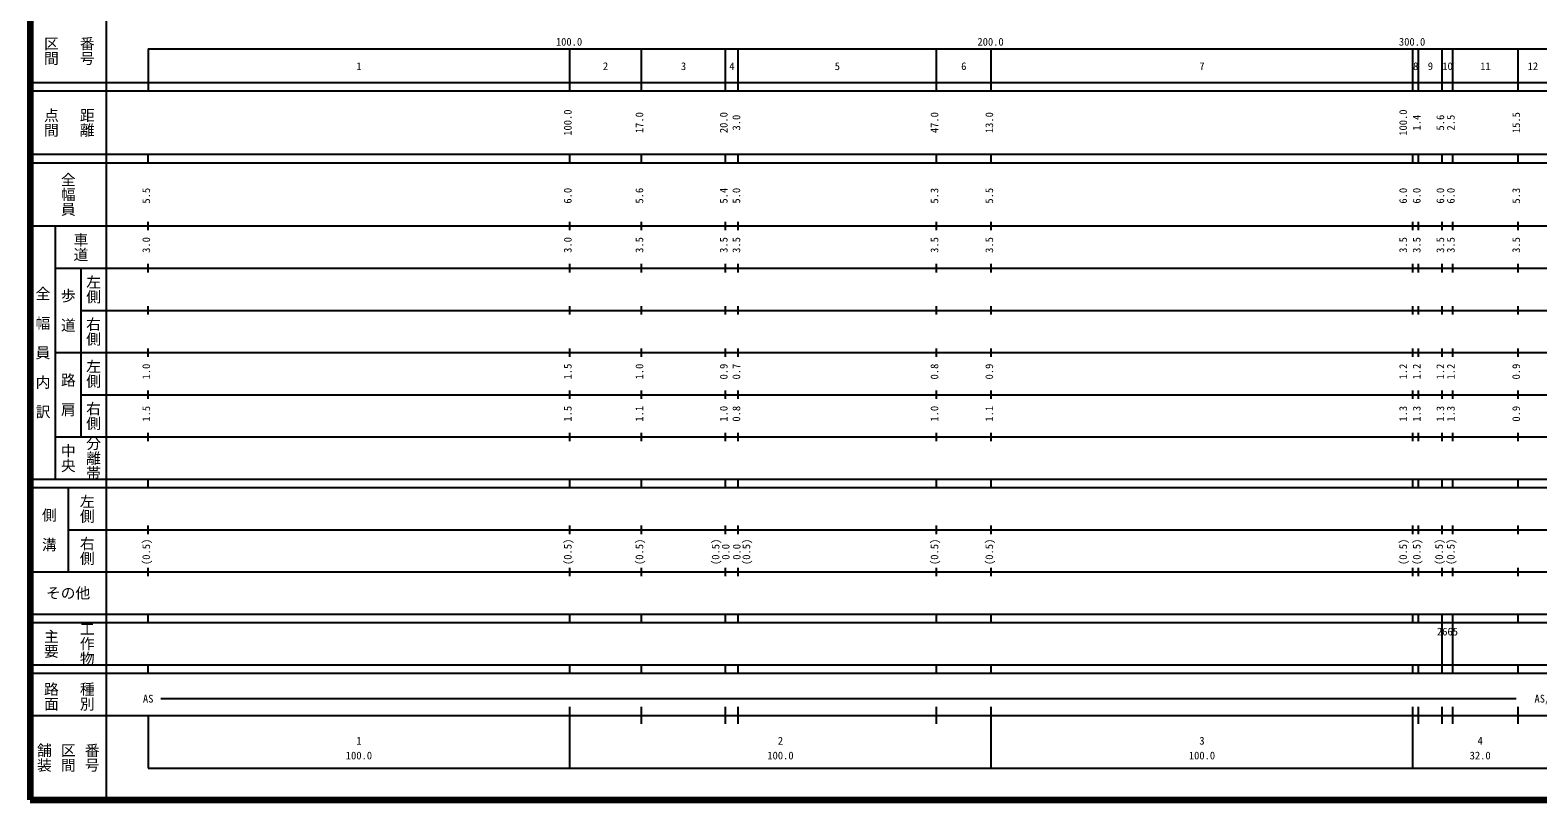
# Model space of a CAD drawing. Units: millimetres on the paper, enlarged 1000 times. Extents: x 40000 to 680000, y 20000 to 380000.
# Drawn here: x 40000 to 397682, y 20000 to 202409 of the extents above; entities that cross this region are included whole.
import ezdxf
from ezdxf.enums import TextEntityAlignment as Align

# ---------------------------------------------------------------- set-up
doc = ezdxf.new("R2010")
doc.units = ezdxf.units.MM
doc.header["$LTSCALE"] = 1000
doc.layers.add('M-TTL', color=2, linetype='Continuous', lineweight=140)
doc.layers.add('M-TTL-BAND', color=7, linetype='Continuous', lineweight=25)
doc.styles.add('@ＭＳ ゴシック', font='')
doc.styles.add('ＭＳ ゴシック', font='')
doc.styles.get('@ＭＳ ゴシック').set_extended_font_data('@MS Gothic')
doc.styles.get('ＭＳ ゴシック').set_extended_font_data('MS Gothic')

msp = doc.modelspace()

# ---------------------------------------------------------------- linework, layer by layer
at = {"layer": 'M-TTL'}
for p, q in [((40000, 380000), (40000, 20000)), ((40000, 20000), (680000, 20000))]:
    msp.add_line(p, q, dxfattribs=at)
at = {"layer": 'M-TTL-BAND'}
for p, q in [((58000, 370000), (58000, 20000)), ((68000, 198000), (579000, 198000)), ((68000, 198000), (68000, 188000)), ((168000, 188000), (168000, 198000)), ((185000, 188000), (185000, 198000)), ((205000, 188000), (205000, 198000)), ((208000, 188000), (208000, 198000)), ((255000, 188000), (255000, 198000)), ((268000, 188000), (268000, 198000)), ((368000, 188000), (368000, 198000)), ((369400, 188000), (369400, 198000)), ((375000, 188000), (375000, 198000)), ((377500, 188000), (377500, 198000)), ((393000, 188000), (393000, 198000)), ((40000, 190000), (579000, 190000)), ((40000, 188000), (579000, 188000)), ((40000, 173000), (579000, 173000)), ((68000, 171000), (68000, 173000)), ((168000, 171000), (168000, 173000)), ((185000, 171000), (185000, 173000)), ((205000, 171000), (205000, 173000)), ((208000, 171000), (208000, 173000)), ((255000, 171000), (255000, 173000)), ((268000, 171000), (268000, 173000)), ((368000, 171000), (368000, 173000)), ((369400, 171000), (369400, 173000)), ((375000, 171000), (375000, 173000)), ((377500, 171000), (377500, 173000)), ((393000, 171000), (393000, 173000)), ((40000, 171000), (579000, 171000)), ((40000, 156000), (579000, 156000)), ((46000, 96000), (46000, 156000)), ((68000, 155000), (68000, 157000)), ((168000, 155000), (168000, 157000)), ((185000, 155000), (185000, 157000)), ((205000, 155000), (205000, 157000)), ((208000, 155000), (208000, 157000)), ((255000, 155000), (255000, 157000)), ((268000, 155000), (268000, 157000)), ((368000, 155000), (368000, 157000)), ((369400, 155000), (369400, 157000)), ((375000, 155000), (375000, 157000)), ((377500, 155000), (377500, 157000)), ((393000, 155000), (393000, 157000)), ((68000, 145000), (68000, 147000)), ((168000, 145000), (168000, 147000)), ((185000, 145000), (185000, 147000)), ((205000, 145000), (205000, 147000)), ((208000, 145000), (208000, 147000)), ((255000, 145000), (255000, 147000)), ((268000, 145000), (268000, 147000)), ((368000, 145000), (368000, 147000)), ((369400, 145000), (369400, 147000)), ((375000, 145000), (375000, 147000)), ((377500, 145000), (377500, 147000)), ((393000, 145000), (393000, 147000)), ((46000, 146000), (579000, 146000)), ((52000, 146000), (52000, 106000)), ((52000, 136000), (579000, 136000)), ((68000, 135000), (68000, 137000)), ((168000, 135000), (168000, 137000)), ((185000, 135000), (185000, 137000)), ((205000, 135000), (205000, 137000)), ((208000, 135000), (208000, 137000)), ((255000, 135000), (255000, 137000)), ((268000, 135000), (268000, 137000)), ((368000, 135000), (368000, 137000)), ((369400, 135000), (369400, 137000)), ((375000, 135000), (375000, 137000)), ((377500, 135000), (377500, 137000)), ((393000, 135000), (393000, 137000)), ((46000, 126000), (579000, 126000)), ((68000, 125000), (68000, 127000)), ((168000, 125000), (168000, 127000)), ((185000, 125000), (185000, 127000)), ((205000, 125000), (205000, 127000)), ((208000, 125000), (208000, 127000)), ((255000, 125000), (255000, 127000)), ((268000, 125000), (268000, 127000)), ((368000, 125000), (368000, 127000)), ((369400, 125000), (369400, 127000)), ((375000, 125000), (375000, 127000)), ((377500, 125000), (377500, 127000)), ((393000, 125000), (393000, 127000)), ((52000, 116000), (579000, 116000)), ((68000, 115000), (68000, 117000)), ((168000, 115000), (168000, 117000)), ((185000, 115000), (185000, 117000)), ((205000, 115000), (205000, 117000)), ((208000, 115000), (208000, 117000)), ((255000, 115000), (255000, 117000)), ((268000, 115000), (268000, 117000)), ((368000, 115000), (368000, 117000)), ((369400, 115000), (369400, 117000)), ((375000, 115000), (375000, 117000)), ((377500, 115000), (377500, 117000)), ((393000, 115000), (393000, 117000)), ((46000, 106000), (579000, 106000)), ((68000, 105000), (68000, 107000)), ((168000, 105000), (168000, 107000)), ((185000, 105000), (185000, 107000)), ((205000, 105000), (205000, 107000)), ((208000, 105000), (208000, 107000)), ((255000, 105000), (255000, 107000)), ((268000, 105000), (268000, 107000)), ((368000, 105000), (368000, 107000)), ((369400, 105000), (369400, 107000)), ((375000, 105000), (375000, 107000)), ((377500, 105000), (377500, 107000)), ((393000, 105000), (393000, 107000)), ((40000, 96000), (579000, 96000)), ((40000, 94000), (579000, 94000)), ((49000, 94000), (49000, 74000)), ((68000, 94000), (68000, 96000)), ((168000, 94000), (168000, 96000)), ((185000, 94000), (185000, 96000)), ((205000, 94000), (205000, 96000)), ((208000, 94000), (208000, 96000)), ((255000, 94000), (255000, 96000)), ((268000, 94000), (268000, 96000)), ((368000, 94000), (368000, 96000)), ((369400, 94000), (369400, 96000)), ((375000, 94000), (375000, 96000)), ((377500, 94000), (377500, 96000)), ((393000, 94000), (393000, 96000)), ((49000, 84000), (579000, 84000)), ((68000, 83000), (68000, 85000)), ((168000, 83000), (168000, 85000)), ((185000, 83000), (185000, 85000)), ((205000, 83000), (205000, 85000)), ((208000, 83000), (208000, 85000)), ((255000, 83000), (255000, 85000)), ((268000, 83000), (268000, 85000)), ((368000, 83000), (368000, 85000)), ((369400, 83000), (369400, 85000)), ((375000, 83000), (375000, 85000)), ((377500, 83000), (377500, 85000)), ((393000, 83000), (393000, 85000)), ((40000, 74000), (579000, 74000)), ((68000, 73000), (68000, 75000)), ((168000, 73000), (168000, 75000)), ((185000, 73000), (185000, 75000)), ((205000, 73000), (205000, 75000)), ((208000, 73000), (208000, 75000)), ((255000, 73000), (255000, 75000)), ((268000, 73000), (268000, 75000)), ((368000, 73000), (368000, 75000)), ((369400, 73000), (369400, 75000)), ((375000, 73000), (375000, 75000)), ((377500, 73000), (377500, 75000)), ((393000, 73000), (393000, 75000)), ((40000, 64000), (579000, 64000)), ((40000, 62000), (579000, 62000)), ((68000, 62000), (68000, 64000)), ((168000, 62000), (168000, 64000)), ((185000, 62000), (185000, 64000)), ((205000, 62000), (205000, 64000)), ((208000, 62000), (208000, 64000)), ((255000, 62000), (255000, 64000)), ((268000, 62000), (268000, 64000)), ((368000, 62000), (368000, 64000)), ((369400, 62000), (369400, 64000)), ((375000, 62000), (375000, 64000)), ((375000, 52000), (375000, 62000)), ((377500, 62000), (377500, 64000)), ((377500, 52000), (377500, 62000)), ((393000, 62000), (393000, 64000)), ((40000, 52000), (579000, 52000)), ((68000, 50000), (68000, 52000)), ((168000, 50000), (168000, 52000)), ((185000, 50000), (185000, 52000)), ((205000, 50000), (205000, 52000)), ((208000, 50000), (208000, 52000)), ((255000, 50000), (255000, 52000)), ((268000, 50000), (268000, 52000)), ((368000, 50000), (368000, 52000)), ((369400, 50000), (369400, 52000)), ((375000, 50000), (375000, 52000)), ((377500, 50000), (377500, 52000)), ((393000, 50000), (393000, 52000)), ((40000, 50000), (579000, 50000)), ((71000, 44000), (392500, 44000)), ((40000, 40000), (579000, 40000)), ((68000, 40000), (68000, 27500)), ((168000, 27500), (168000, 42000)), ((185000, 38000), (185000, 42000)), ((205000, 38000), (205000, 42000)), ((208000, 38000), (208000, 42000)), ((255000, 38000), (255000, 42000)), ((268000, 27500), (268000, 42000)), ((368000, 27500), (368000, 42000)), ((369400, 38000), (369400, 42000)), ((375000, 38000), (375000, 42000)), ((377500, 38000), (377500, 42000)), ((393000, 38000), (393000, 42000)), ((68000, 27500), (579000, 27500))]:
    msp.add_line(p, q, dxfattribs=at)

# ---------------------------------------------------------------- texts
at = {"layer": 'M-TTL-BAND', "style": '@ＭＳ ゴシック'}
for s, p in [('区間', (45000, 197500)), ('番号', (53500, 197500)), ('点間', (45000, 180500)), ('距離', (53500, 180500)), ('全幅員', (49000, 163500)), ('車道', (52000, 151000)), ('左側', (55000, 141000)), ('全\u3000幅\u3000員\u3000内\u3000訳', (43000, 126000)), ('歩\u3000道', (49000, 136000)), ('右側', (55000, 131000)), ('左側', (55000, 121000)), ('路\u3000肩', (49000, 116000)), ('右側', (55000, 111000)), ('中央', (49000, 101000)), ('分離帯', (55000, 101000)), ('左側', (53500, 89000)), ('側\u3000溝', (44500, 84000)), ('右側', (53500, 79000)), ('工作物', (53500, 57000)), ('主要', (45000, 57000)), ('路面', (45000, 44500)), ('種別', (53500, 44500)), ('舗装', (43333, 30000)), ('区間', (49000, 30000)), ('番号', (54667, 30000))]:
    msp.add_text(s, height=2566, rotation=270, dxfattribs=at).set_placement(p, align=Align.MIDDLE_CENTER)
at = {"layer": 'M-TTL-BAND', "style": 'ＭＳ ゴシック'}
for s, p in [('100.0', (167844, 198195)), ('200.0', (267844, 198195)), ('300.0', (367844, 198195)), ('1', (118000, 192405)), ('2', (176500, 192405)), ('3', (195000, 192405)), ('4', (206500, 192405)), ('5', (231500, 192405)), ('6', (261500, 192405)), ('7', (318000, 192405)), ('8', (368700, 192405)), ('9', (372200, 192405)), ('10', (376250, 192405)), ('11', (385250, 192405)), ('12', (396500, 192405)), ('AS', (68000, 42500)), ('AS/as', (400000, 42500)), ('1', (118000, 32523)), ('2', (218000, 32523)), ('3', (318000, 32523)), ('4', (384000, 32523)), ('100.0', (118000, 29033)), ('100.0', (218000, 29033)), ('100.0', (318000, 29033)), ('32.0', (384000, 29033))]:
    msp.add_text(s, height=1833, dxfattribs=at).set_placement(p, align=Align.BOTTOM_CENTER)
for s, p in [('100.0', (169000, 180500)), ('17.0', (186000, 180500)), ('20.0', (206000, 180500)), ('47.0', (256000, 180500)), ('13.0', (269000, 180500)), ('100.0', (367189, 180500)), ('15.5', (394000, 180500)), ('3.0', (209000, 180500)), ('1.4', (370400, 180500)), ('5.6', (376000, 180500)), ('2.5', (378500, 180500)), ('5.5', (69000, 163174)), ('6.0', (169000, 163174)), ('5.6', (186000, 163174)), ('5.4', (206000, 163174)), ('5.0', (209000, 163174)), ('5.3', (256000, 163174)), ('5.5', (269000, 163174)), ('6.0', (367189, 163174)), ('6.0', (370400, 163174)), ('6.0', (376000, 163174)), ('6.0', (378500, 163174)), ('5.3', (394000, 163174)), ('3.0', (69000, 151500)), ('3.0', (169000, 151500)), ('3.5', (186000, 151500)), ('3.5', (206000, 151500)), ('3.5', (209000, 151500)), ('3.5', (256000, 151500)), ('3.5', (269000, 151500)), ('3.5', (367189, 151500)), ('3.5', (370400, 151500)), ('3.5', (376000, 151500)), ('3.5', (378500, 151500)), ('3.5', (394000, 151500)), ('1.0', (69000, 121500)), ('1.5', (169000, 121500)), ('1.0', (186000, 121500)), ('0.9', (206000, 121500)), ('0.7', (209000, 121500)), ('0.8', (256000, 121500)), ('0.9', (269000, 121500)), ('1.2', (367189, 121500)), ('1.2', (370400, 121500)), ('1.2', (376000, 121500)), ('1.2', (378500, 121500)), ('0.9', (394000, 121500)), ('1.5', (69000, 111500)), ('1.5', (169000, 111500)), ('1.1', (186000, 111500)), ('1.0', (206000, 111500)), ('0.8', (209000, 111500)), ('1.0', (256000, 111500)), ('1.1', (269000, 111500)), ('1.3', (367189, 111500)), ('1.3', (370400, 111500)), ('1.3', (376000, 111500)), ('1.3', (378500, 111500)), ('0.9', (394000, 111500)), ('(0.5)', (69000, 78764)), ('(0.5)', (169000, 78764)), ('(0.5)', (186000, 78764)), ('(0.5)', (204069, 78764)), ('0.0', (206466, 78764)), ('0.0', (209077, 78764)), ('(0.5)', (211373, 78764)), ('(0.5)', (256000, 78764)), ('(0.5)', (269000, 78764)), ('(0.5)', (367189, 78764)), ('(0.5)', (370400, 78764)), ('(0.5)', (375711, 78764)), ('(0.5)', (378498, 78764))]:
    msp.add_text(s, height=1833, rotation=90, dxfattribs=at).set_placement(p, align=Align.BOTTOM_CENTER)
msp.add_text('その他', height=2566, dxfattribs=at).set_placement((49000, 69000), align=Align.MIDDLE_CENTER)
msp.add_text('2665', height=1833, dxfattribs=at).set_placement((373750, 58405), align=Align.BOTTOM_LEFT)

doc.saveas('drawing.dxf')
